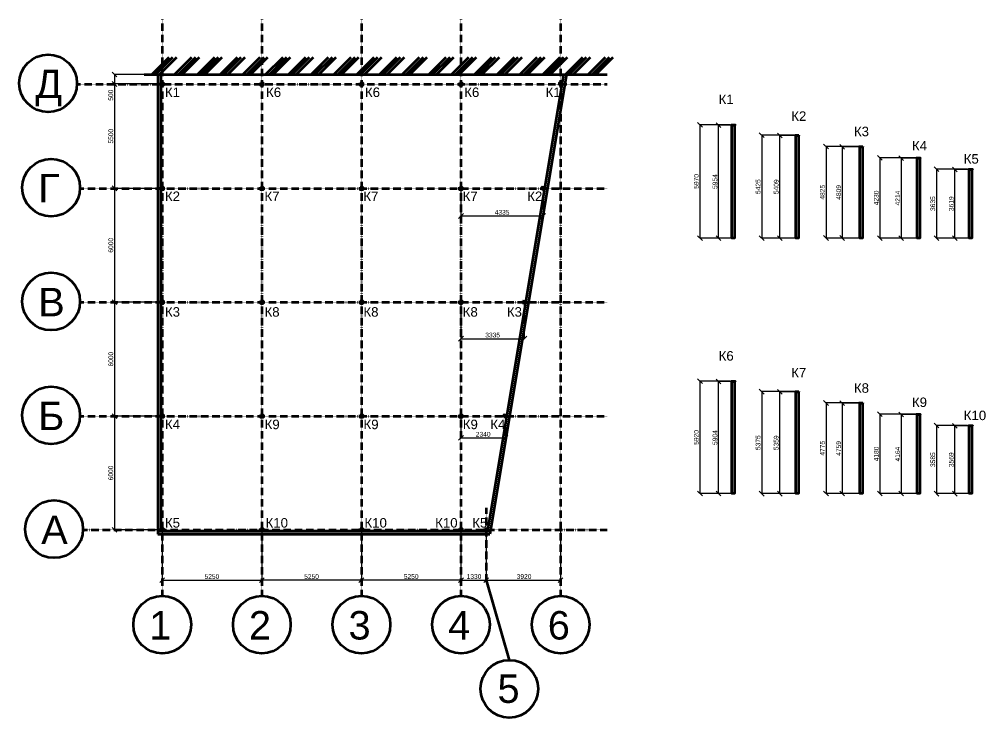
# Model space of a CAD drawing. Header units: millimetres. Extents: x -208979 to 31, y -109229 to 48340.
# Drawn here: x -208979 to -158053, y -109229 to -72425 of the extents above; entities that cross this region are included whole.
import ezdxf

# ---------------------------------------------------------------- set-up
doc = ezdxf.new("R2010")
doc.units = ezdxf.units.MM
doc.linetypes.add('ACAD_ISO10W100', pattern=[18, 12, -3, 0, -3])
doc.styles.get("Standard").update_dxf_attribs({"font": 'arial.ttf'})
doc.dimstyles.new('ISO-25', dxfattribs={"dimtxt": 2.5, "dimasz": 2.5, "dimexe": 1.25, "dimexo": 0.625, "dimtad": 1, "dimtxsty": 'Standard', "dimcen": 2.5, "dimadec": 0, "dimazin": 0, "dimtfac": 1, "dimtmove": 0, "dimatfit": 3, "dimfxl": 1, "dimarcsym": 0})

# ---------------------------------------------------------------- blocks, each defined once
blk = doc.blocks.new('_Oblique')
at = {"color": 0, "linetype": 'ByBlock', "lineweight": -2}
blk.add_line((-0.5, -0.5), (0.5, 0.5), dxfattribs=at)
blk = doc.blocks.new('*D89')
at = {"color": 0, "lineweight": -2, "transparency": 16777216}
for p, q in [((-171485, -77998), (-172132, -77998)), ((-172131, -83952), (-172131, -77998)), ((-171485, -83952), (-172132, -83952))]:
    blk.add_line(p, q, dxfattribs=at)
at = {"layer": 'Defpoints', "color": 0, "lineweight": 100, "transparency": 16777216}
for p in [(-172131, -77998), (-171423, -77998), (-171423, -83952)]:
    blk.add_point(p, dxfattribs=at)
at = {"color": 0, "lineweight": -2, "transparency": 16777216, "xscale": 250, "yscale": 250, "zscale": 250}
for p, rotation in [((-172131, -77998), 90), ((-172131, -83952), 270)]:
    blk.add_blockref('_Oblique', p, dxfattribs=dict(at, rotation=rotation))
at = {"color": 0, "lineweight": 100, "transparency": 16777216, "insert": (-172320, -80975), "char_height": 250, "attachment_point": 5, "rotation": 90}
blk.add_mtext('5954', dxfattribs=at)
blk = doc.blocks.new('*D91')
at = {"color": 0, "lineweight": -2, "transparency": 16777216}
for p, q in [((-171515, -77982), (-173110, -77982)), ((-173109, -77982), (-173109, -83952)), ((-171485, -83952), (-173110, -83952))]:
    blk.add_line(p, q, dxfattribs=at)
at = {"layer": 'Defpoints', "color": 0, "lineweight": 100, "transparency": 16777216}
for p in [(-171453, -77982), (-173109, -83952), (-171423, -83952)]:
    blk.add_point(p, dxfattribs=at)
at = {"color": 0, "lineweight": -2, "transparency": 16777216, "xscale": 250, "yscale": 250, "zscale": 250}
for p, rotation in [((-173109, -77982), 90), ((-173109, -83952), 270)]:
    blk.add_blockref('_Oblique', p, dxfattribs=dict(at, rotation=rotation))
at = {"color": 0, "lineweight": 100, "transparency": 16777216, "insert": (-173298, -80967), "char_height": 250, "attachment_point": 5, "rotation": 90}
blk.add_mtext('5970', dxfattribs=at)
blk = doc.blocks.new('*D92')
at = {"color": 0, "lineweight": -2, "transparency": 16777216}
for p, q in [((-168124, -78544), (-168903, -78544)), ((-168902, -83953), (-168902, -78544)), ((-168124, -83953), (-168903, -83953))]:
    blk.add_line(p, q, dxfattribs=at)
at = {"layer": 'Defpoints', "color": 0, "lineweight": 100, "transparency": 16777216}
for p in [(-168902, -78544), (-168062, -78544), (-168062, -83953)]:
    blk.add_point(p, dxfattribs=at)
at = {"color": 0, "lineweight": -2, "transparency": 16777216, "xscale": 250, "yscale": 250, "zscale": 250}
for p, rotation in [((-168902, -78544), 90), ((-168902, -83953), 270)]:
    blk.add_blockref('_Oblique', p, dxfattribs=dict(at, rotation=rotation))
at = {"color": 0, "lineweight": 100, "transparency": 16777216, "insert": (-169091, -81249), "char_height": 250, "attachment_point": 5, "rotation": 90}
blk.add_mtext('5409', dxfattribs=at)
blk = doc.blocks.new('*D93')
at = {"color": 0, "lineweight": -2, "transparency": 16777216}
for p, q in [((-168154, -78528), (-169858, -78528)), ((-169857, -78528), (-169857, -83953)), ((-168124, -83953), (-169858, -83953))]:
    blk.add_line(p, q, dxfattribs=at)
at = {"layer": 'Defpoints', "color": 0, "lineweight": 100, "transparency": 16777216}
for p in [(-168092, -78528), (-169857, -83953), (-168062, -83953)]:
    blk.add_point(p, dxfattribs=at)
at = {"color": 0, "lineweight": -2, "transparency": 16777216, "xscale": 250, "yscale": 250, "zscale": 250}
for p, rotation in [((-169857, -78528), 90), ((-169857, -83953), 270)]:
    blk.add_blockref('_Oblique', p, dxfattribs=dict(at, rotation=rotation))
at = {"color": 0, "lineweight": 100, "transparency": 16777216, "insert": (-170046, -81241), "char_height": 250, "attachment_point": 5, "rotation": 90}
blk.add_mtext('5425', dxfattribs=at)
blk = doc.blocks.new('*D94')
at = {"color": 0, "lineweight": -2, "transparency": 16777216}
for p, q in [((-164751, -79141), (-165614, -79141)), ((-165613, -79141), (-165613, -83950)), ((-164751, -83950), (-165614, -83950))]:
    blk.add_line(p, q, dxfattribs=at)
at = {"layer": 'Defpoints', "color": 0, "lineweight": 100, "transparency": 16777216}
for p in [(-164689, -79141), (-165613, -83950), (-164689, -83950)]:
    blk.add_point(p, dxfattribs=at)
at = {"color": 0, "lineweight": -2, "transparency": 16777216, "xscale": 250, "yscale": 250, "zscale": 250}
for p, rotation in [((-165613, -79141), 90), ((-165613, -83950), 270)]:
    blk.add_blockref('_Oblique', p, dxfattribs=dict(at, rotation=rotation))
at = {"color": 0, "lineweight": 100, "transparency": 16777216, "insert": (-165802, -81546), "char_height": 250, "attachment_point": 5, "rotation": 90}
blk.add_mtext('4809', dxfattribs=at)
blk = doc.blocks.new('*D95')
at = {"color": 0, "lineweight": -2, "transparency": 16777216}
for p, q in [((-164781, -79125), (-166469, -79125)), ((-166467, -79125), (-166467, -83950)), ((-164751, -83950), (-166469, -83950))]:
    blk.add_line(p, q, dxfattribs=at)
at = {"layer": 'Defpoints', "color": 0, "lineweight": 100, "transparency": 16777216}
for p in [(-164719, -79125), (-166467, -83950), (-164689, -83950)]:
    blk.add_point(p, dxfattribs=at)
at = {"color": 0, "lineweight": -2, "transparency": 16777216, "xscale": 250, "yscale": 250, "zscale": 250}
for p, rotation in [((-166467, -79125), 90), ((-166467, -83950), 270)]:
    blk.add_blockref('_Oblique', p, dxfattribs=dict(at, rotation=rotation))
at = {"color": 0, "lineweight": 100, "transparency": 16777216, "insert": (-166657, -81538), "char_height": 250, "attachment_point": 5, "rotation": 90}
blk.add_mtext('4825', dxfattribs=at)
blk = doc.blocks.new('*D96')
at = {"color": 0, "lineweight": -2, "transparency": 16777216}
for p, q in [((-161729, -79738), (-162503, -79738)), ((-162501, -79738), (-162501, -83952)), ((-161729, -83952), (-162503, -83952))]:
    blk.add_line(p, q, dxfattribs=at)
at = {"layer": 'Defpoints', "color": 0, "lineweight": 100, "transparency": 16777216}
for p in [(-161667, -79738), (-162501, -83952), (-161667, -83952)]:
    blk.add_point(p, dxfattribs=at)
at = {"color": 0, "lineweight": -2, "transparency": 16777216, "xscale": 250, "yscale": 250, "zscale": 250}
for p, rotation in [((-162501, -79738), 90), ((-162501, -83952), 270)]:
    blk.add_blockref('_Oblique', p, dxfattribs=dict(at, rotation=rotation))
at = {"color": 0, "lineweight": 100, "transparency": 16777216, "insert": (-162689, -81845), "char_height": 250, "attachment_point": 5, "rotation": 90}
blk.add_mtext('4214', dxfattribs=at)
blk = doc.blocks.new('*D97')
at = {"color": 0, "lineweight": -2, "transparency": 16777216}
for p, q in [((-161759, -79722), (-163626, -79722)), ((-163625, -79722), (-163625, -83952)), ((-161729, -83952), (-163626, -83952))]:
    blk.add_line(p, q, dxfattribs=at)
at = {"layer": 'Defpoints', "color": 0, "lineweight": 100, "transparency": 16777216}
for p in [(-161697, -79722), (-163625, -83952), (-161667, -83952)]:
    blk.add_point(p, dxfattribs=at)
at = {"color": 0, "lineweight": -2, "transparency": 16777216, "xscale": 250, "yscale": 250, "zscale": 250}
for p, rotation in [((-163625, -79722), 90), ((-163625, -83952), 270)]:
    blk.add_blockref('_Oblique', p, dxfattribs=dict(at, rotation=rotation))
at = {"color": 0, "lineweight": 100, "transparency": 16777216, "insert": (-163815, -81837), "char_height": 250, "attachment_point": 5, "rotation": 90}
blk.add_mtext('4230', dxfattribs=at)
blk = doc.blocks.new('*D98')
at = {"color": 0, "lineweight": -2, "transparency": 16777216}
for p, q in [((-158979, -80334), (-159674, -80334)), ((-159672, -83953), (-159672, -80334)), ((-158979, -83953), (-159674, -83953))]:
    blk.add_line(p, q, dxfattribs=at)
at = {"layer": 'Defpoints', "color": 0, "lineweight": 100, "transparency": 16777216}
for p in [(-159672, -80334), (-158917, -80334), (-158917, -83953)]:
    blk.add_point(p, dxfattribs=at)
at = {"color": 0, "lineweight": -2, "transparency": 16777216, "xscale": 250, "yscale": 250, "zscale": 250}
for p, rotation in [((-159672, -80334), 90), ((-159672, -83953), 270)]:
    blk.add_blockref('_Oblique', p, dxfattribs=dict(at, rotation=rotation))
at = {"color": 0, "lineweight": 100, "transparency": 16777216, "insert": (-159862, -82144), "char_height": 250, "attachment_point": 5, "rotation": 90}
blk.add_mtext('3619', dxfattribs=at)
blk = doc.blocks.new('*D99')
at = {"color": 0, "lineweight": -2, "transparency": 16777216}
for p, q in [((-159009, -80318), (-160652, -80318)), ((-160650, -80318), (-160650, -83953)), ((-158979, -83953), (-160652, -83953))]:
    blk.add_line(p, q, dxfattribs=at)
at = {"layer": 'Defpoints', "color": 0, "lineweight": 100, "transparency": 16777216}
for p in [(-158947, -80318), (-160650, -83953), (-158917, -83953)]:
    blk.add_point(p, dxfattribs=at)
at = {"color": 0, "lineweight": -2, "transparency": 16777216, "xscale": 250, "yscale": 250, "zscale": 250}
for p, rotation in [((-160650, -80318), 90), ((-160650, -83953), 270)]:
    blk.add_blockref('_Oblique', p, dxfattribs=dict(at, rotation=rotation))
at = {"color": 0, "lineweight": 100, "transparency": 16777216, "insert": (-160840, -82136), "char_height": 250, "attachment_point": 5, "rotation": 90}
blk.add_mtext('3635', dxfattribs=at)
blk = doc.blocks.new('*D100')
at = {"color": 0, "lineweight": -2, "transparency": 16777216}
for p, q in [((-185704, -99395), (-185704, -101983)), ((-184374, -99395), (-184374, -101983)), ((-185704, -101982), (-184374, -101982))]:
    blk.add_line(p, q, dxfattribs=at)
at = {"layer": 'Defpoints', "color": 0, "lineweight": 100, "transparency": 16777216}
for p in [(-185704, -99333), (-184374, -99333), (-184374, -101982)]:
    blk.add_point(p, dxfattribs=at)
at = {"color": 0, "lineweight": -2, "transparency": 16777216, "xscale": 250, "yscale": 250, "zscale": 250, "rotation": 180}
blk.add_blockref('_Oblique', (-185704, -101982), dxfattribs=at)
at = {"color": 0, "lineweight": -2, "transparency": 16777216, "xscale": 250, "yscale": 250, "zscale": 250}
blk.add_blockref('_Oblique', (-184374, -101982), dxfattribs=at)
at = {"color": 0, "lineweight": 100, "transparency": 16777216, "insert": (-185018, -101792), "char_height": 250, "attachment_point": 5}
blk.add_mtext('1330', dxfattribs=at)
blk = doc.blocks.new('*D101')
at = {"color": 0, "lineweight": -2, "transparency": 16777216}
for p, q in [((-184374, -99395), (-184374, -101983)), ((-180454, -99395), (-180454, -101983)), ((-184374, -101982), (-180454, -101982))]:
    blk.add_line(p, q, dxfattribs=at)
at = {"layer": 'Defpoints', "color": 0, "lineweight": 100, "transparency": 16777216}
for p in [(-184374, -99333), (-180454, -99333), (-180454, -101982)]:
    blk.add_point(p, dxfattribs=at)
at = {"color": 0, "lineweight": -2, "transparency": 16777216, "xscale": 250, "yscale": 250, "zscale": 250, "rotation": 180}
blk.add_blockref('_Oblique', (-184374, -101982), dxfattribs=at)
at = {"color": 0, "lineweight": -2, "transparency": 16777216, "xscale": 250, "yscale": 250, "zscale": 250}
blk.add_blockref('_Oblique', (-180454, -101982), dxfattribs=at)
at = {"color": 0, "lineweight": 100, "transparency": 16777216, "insert": (-182379, -101792), "char_height": 250, "attachment_point": 5}
blk.add_mtext('3920', dxfattribs=at)
blk = doc.blocks.new('*D102')
at = {"color": 0, "lineweight": -2, "transparency": 16777216}
for p, q in [((-185704, -93395), (-185704, -94485)), ((-183365, -93395), (-183365, -94485)), ((-185704, -94484), (-183365, -94484))]:
    blk.add_line(p, q, dxfattribs=at)
at = {"layer": 'Defpoints', "color": 0, "lineweight": 100, "transparency": 16777216}
for p in [(-185704, -93333), (-183365, -93333), (-183365, -94484)]:
    blk.add_point(p, dxfattribs=at)
at = {"color": 0, "lineweight": -2, "transparency": 16777216, "xscale": 250, "yscale": 250, "zscale": 250, "rotation": 180}
blk.add_blockref('_Oblique', (-185704, -94484), dxfattribs=at)
at = {"color": 0, "lineweight": -2, "transparency": 16777216, "xscale": 250, "yscale": 250, "zscale": 250}
blk.add_blockref('_Oblique', (-183365, -94484), dxfattribs=at)
at = {"color": 0, "lineweight": 100, "transparency": 16777216, "insert": (-184535, -94294), "char_height": 250, "attachment_point": 5}
blk.add_mtext('2340', dxfattribs=at)
blk = doc.blocks.new('*D103')
at = {"color": 0, "lineweight": -2, "transparency": 16777216}
for p, q in [((-185704, -87395), (-185704, -89256)), ((-182367, -87395), (-182367, -89256)), ((-185704, -89255), (-182367, -89255))]:
    blk.add_line(p, q, dxfattribs=at)
at = {"layer": 'Defpoints', "color": 0, "lineweight": 100, "transparency": 16777216}
for p in [(-185704, -87333), (-182367, -87333), (-182367, -89255)]:
    blk.add_point(p, dxfattribs=at)
at = {"color": 0, "lineweight": -2, "transparency": 16777216, "xscale": 250, "yscale": 250, "zscale": 250, "rotation": 180}
blk.add_blockref('_Oblique', (-185704, -89255), dxfattribs=at)
at = {"color": 0, "lineweight": -2, "transparency": 16777216, "xscale": 250, "yscale": 250, "zscale": 250}
blk.add_blockref('_Oblique', (-182367, -89255), dxfattribs=at)
at = {"color": 0, "lineweight": 100, "transparency": 16777216, "insert": (-184035, -89065), "char_height": 250, "attachment_point": 5}
blk.add_mtext('3335', dxfattribs=at)
blk = doc.blocks.new('*D104')
at = {"color": 0, "lineweight": -2, "transparency": 16777216}
for p, q in [((-185704, -81395), (-185704, -82789)), ((-181369, -81395), (-181369, -82789)), ((-185704, -82788), (-181369, -82788))]:
    blk.add_line(p, q, dxfattribs=at)
at = {"layer": 'Defpoints', "color": 0, "lineweight": 100, "transparency": 16777216}
for p in [(-185704, -81333), (-181369, -81333), (-181369, -82788)]:
    blk.add_point(p, dxfattribs=at)
at = {"color": 0, "lineweight": -2, "transparency": 16777216, "xscale": 250, "yscale": 250, "zscale": 250, "rotation": 180}
blk.add_blockref('_Oblique', (-185704, -82788), dxfattribs=at)
at = {"color": 0, "lineweight": -2, "transparency": 16777216, "xscale": 250, "yscale": 250, "zscale": 250}
blk.add_blockref('_Oblique', (-181369, -82788), dxfattribs=at)
at = {"color": 0, "lineweight": 100, "transparency": 16777216, "insert": (-183536, -82598), "char_height": 250, "attachment_point": 5}
blk.add_mtext('4335', dxfattribs=at)
blk = doc.blocks.new('*D109')
at = {"color": 0, "lineweight": -2, "transparency": 16777216}
for p, q in [((-190954, -99395), (-190954, -101983)), ((-185704, -99395), (-185704, -101983)), ((-185704, -101982), (-190954, -101982))]:
    blk.add_line(p, q, dxfattribs=at)
at = {"layer": 'Defpoints', "color": 0, "lineweight": 100, "transparency": 16777216}
for p in [(-190954, -99333), (-185704, -99333), (-190954, -101982)]:
    blk.add_point(p, dxfattribs=at)
at = {"color": 0, "lineweight": -2, "transparency": 16777216, "xscale": 250, "yscale": 250, "zscale": 250, "rotation": 180}
blk.add_blockref('_Oblique', (-190954, -101982), dxfattribs=at)
at = {"color": 0, "lineweight": -2, "transparency": 16777216, "xscale": 250, "yscale": 250, "zscale": 250}
blk.add_blockref('_Oblique', (-185704, -101982), dxfattribs=at)
at = {"color": 0, "lineweight": 100, "transparency": 16777216, "insert": (-188329, -101792), "char_height": 250, "attachment_point": 5}
blk.add_mtext('5250', dxfattribs=at)
blk = doc.blocks.new('*D110')
at = {"color": 0, "lineweight": -2, "transparency": 16777216}
for p, q in [((-196204, -99395), (-196204, -101984)), ((-190954, -99395), (-190954, -101984)), ((-190954, -101983), (-196204, -101983))]:
    blk.add_line(p, q, dxfattribs=at)
at = {"layer": 'Defpoints', "color": 0, "lineweight": 100, "transparency": 16777216}
for p in [(-196204, -99333), (-190954, -99333), (-196204, -101983)]:
    blk.add_point(p, dxfattribs=at)
at = {"color": 0, "lineweight": -2, "transparency": 16777216, "xscale": 250, "yscale": 250, "zscale": 250, "rotation": 180}
blk.add_blockref('_Oblique', (-196204, -101983), dxfattribs=at)
at = {"color": 0, "lineweight": -2, "transparency": 16777216, "xscale": 250, "yscale": 250, "zscale": 250}
blk.add_blockref('_Oblique', (-190954, -101983), dxfattribs=at)
at = {"color": 0, "lineweight": 100, "transparency": 16777216, "insert": (-193579, -101793), "char_height": 250, "attachment_point": 5}
blk.add_mtext('5250', dxfattribs=at)
blk = doc.blocks.new('*D111')
at = {"color": 0, "lineweight": -2, "transparency": 16777216}
for p, q in [((-201454, -99395), (-201454, -101984)), ((-196204, -99395), (-196204, -101984)), ((-201454, -101983), (-196204, -101983))]:
    blk.add_line(p, q, dxfattribs=at)
at = {"layer": 'Defpoints', "color": 0, "lineweight": 100, "transparency": 16777216}
for p in [(-201454, -99333), (-196204, -99333), (-196204, -101983)]:
    blk.add_point(p, dxfattribs=at)
at = {"color": 0, "lineweight": -2, "transparency": 16777216, "xscale": 250, "yscale": 250, "zscale": 250, "rotation": 180}
blk.add_blockref('_Oblique', (-201454, -101983), dxfattribs=at)
at = {"color": 0, "lineweight": -2, "transparency": 16777216, "xscale": 250, "yscale": 250, "zscale": 250}
blk.add_blockref('_Oblique', (-196204, -101983), dxfattribs=at)
at = {"color": 0, "lineweight": 100, "transparency": 16777216, "insert": (-198829, -101793), "char_height": 250, "attachment_point": 5}
blk.add_mtext('5250', dxfattribs=at)
blk = doc.blocks.new('*D105')
at = {"color": 0, "lineweight": -2, "transparency": 16777216}
for p, q in [((-201516, -93333), (-203968, -93333)), ((-203967, -93333), (-203967, -99333)), ((-201516, -99333), (-203968, -99333))]:
    blk.add_line(p, q, dxfattribs=at)
at = {"layer": 'Defpoints', "color": 0, "lineweight": 100, "transparency": 16777216}
for p in [(-201454, -93333), (-203967, -99333), (-201454, -99333)]:
    blk.add_point(p, dxfattribs=at)
at = {"color": 0, "lineweight": -2, "transparency": 16777216, "xscale": 250, "yscale": 250, "zscale": 250}
for p, rotation in [((-203967, -93333), 90), ((-203967, -99333), 270)]:
    blk.add_blockref('_Oblique', p, dxfattribs=dict(at, rotation=rotation))
at = {"color": 0, "lineweight": 100, "transparency": 16777216, "insert": (-204157, -96333), "char_height": 250, "attachment_point": 5, "rotation": 90}
blk.add_mtext('6000', dxfattribs=at)
blk = doc.blocks.new('*D106')
at = {"color": 0, "lineweight": -2, "transparency": 16777216}
for p, q in [((-201516, -87333), (-203968, -87333)), ((-203967, -87333), (-203967, -93333)), ((-201516, -93333), (-203968, -93333))]:
    blk.add_line(p, q, dxfattribs=at)
at = {"layer": 'Defpoints', "color": 0, "lineweight": 100, "transparency": 16777216}
for p in [(-201454, -87333), (-203967, -93333), (-201454, -93333)]:
    blk.add_point(p, dxfattribs=at)
at = {"color": 0, "lineweight": -2, "transparency": 16777216, "xscale": 250, "yscale": 250, "zscale": 250}
for p, rotation in [((-203967, -87333), 90), ((-203967, -93333), 270)]:
    blk.add_blockref('_Oblique', p, dxfattribs=dict(at, rotation=rotation))
at = {"color": 0, "lineweight": 100, "transparency": 16777216, "insert": (-204157, -90333), "char_height": 250, "attachment_point": 5, "rotation": 90}
blk.add_mtext('6000', dxfattribs=at)
blk = doc.blocks.new('*D107')
at = {"color": 0, "lineweight": -2, "transparency": 16777216}
for p, q in [((-201516, -81333), (-203968, -81333)), ((-203967, -81333), (-203967, -87333)), ((-201516, -87333), (-203968, -87333))]:
    blk.add_line(p, q, dxfattribs=at)
at = {"layer": 'Defpoints', "color": 0, "lineweight": 100, "transparency": 16777216}
for p in [(-201454, -81333), (-203967, -87333), (-201454, -87333)]:
    blk.add_point(p, dxfattribs=at)
at = {"color": 0, "lineweight": -2, "transparency": 16777216, "xscale": 250, "yscale": 250, "zscale": 250}
for p, rotation in [((-203967, -81333), 90), ((-203967, -87333), 270)]:
    blk.add_blockref('_Oblique', p, dxfattribs=dict(at, rotation=rotation))
at = {"color": 0, "lineweight": 100, "transparency": 16777216, "insert": (-204156, -84333), "char_height": 250, "attachment_point": 5, "rotation": 90}
blk.add_mtext('6000', dxfattribs=at)
blk = doc.blocks.new('*D108')
at = {"color": 0, "lineweight": -2, "transparency": 16777216}
for p, q in [((-201516, -75833), (-203968, -75833)), ((-203967, -75833), (-203967, -81333)), ((-201516, -81333), (-203968, -81333))]:
    blk.add_line(p, q, dxfattribs=at)
at = {"layer": 'Defpoints', "color": 0, "lineweight": 100, "transparency": 16777216}
for p in [(-201454, -75833), (-203967, -81333), (-201454, -81333)]:
    blk.add_point(p, dxfattribs=at)
at = {"color": 0, "lineweight": -2, "transparency": 16777216, "xscale": 250, "yscale": 250, "zscale": 250}
for p, rotation in [((-203967, -75833), 90), ((-203967, -81333), 270)]:
    blk.add_blockref('_Oblique', p, dxfattribs=dict(at, rotation=rotation))
at = {"color": 0, "lineweight": 100, "transparency": 16777216, "insert": (-204156, -78583), "char_height": 250, "attachment_point": 5, "rotation": 90}
blk.add_mtext('5500', dxfattribs=at)
blk = doc.blocks.new('*D112')
at = {"color": 0, "lineweight": -2, "transparency": 16777216}
for p, q in [((-201516, -75333), (-203969, -75333)), ((-203968, -75333), (-203968, -75833)), ((-201516, -75833), (-203969, -75833)), ((-203968, -75833), (-203968, -76759))]:
    blk.add_line(p, q, dxfattribs=at)
at = {"layer": 'Defpoints', "color": 0, "lineweight": 100, "transparency": 16777216}
for p in [(-201454, -75333), (-203968, -75833), (-201454, -75833)]:
    blk.add_point(p, dxfattribs=at)
at = {"color": 0, "lineweight": -2, "transparency": 16777216, "xscale": 250, "yscale": 250, "zscale": 250}
for p, rotation in [((-203968, -75333), 90), ((-203968, -75833), 270)]:
    blk.add_blockref('_Oblique', p, dxfattribs=dict(at, rotation=rotation))
at = {"color": 0, "lineweight": 100, "transparency": 16777216, "insert": (-204158, -76421), "char_height": 250, "attachment_point": 5, "rotation": 90}
blk.add_mtext('500', dxfattribs=at)
blk = doc.blocks.new('*D114')
at = {"color": 0, "lineweight": -2, "transparency": 16777216}
for p, q in [((-171485, -91516), (-172132, -91516)), ((-172131, -97420), (-172131, -91516)), ((-171485, -97420), (-172132, -97420))]:
    blk.add_line(p, q, dxfattribs=at)
at = {"layer": 'Defpoints', "color": 0, "lineweight": 100, "transparency": 16777216}
for p in [(-172131, -91516), (-171423, -91516), (-171423, -97420)]:
    blk.add_point(p, dxfattribs=at)
at = {"color": 0, "lineweight": -2, "transparency": 16777216, "xscale": 250, "yscale": 250, "zscale": 250}
for p, rotation in [((-172131, -91516), 90), ((-172131, -97420), 270)]:
    blk.add_blockref('_Oblique', p, dxfattribs=dict(at, rotation=rotation))
at = {"color": 0, "lineweight": 100, "transparency": 16777216, "insert": (-172320, -94468), "char_height": 250, "attachment_point": 5, "rotation": 90}
blk.add_mtext('5904', dxfattribs=at)
blk = doc.blocks.new('*D115')
at = {"color": 0, "lineweight": -2, "transparency": 16777216}
for p, q in [((-171515, -91500), (-173110, -91500)), ((-173109, -91500), (-173109, -97420)), ((-171485, -97420), (-173110, -97420))]:
    blk.add_line(p, q, dxfattribs=at)
at = {"layer": 'Defpoints', "color": 0, "lineweight": 100, "transparency": 16777216}
for p in [(-171453, -91500), (-173109, -97420), (-171423, -97420)]:
    blk.add_point(p, dxfattribs=at)
at = {"color": 0, "lineweight": -2, "transparency": 16777216, "xscale": 250, "yscale": 250, "zscale": 250}
for p, rotation in [((-173109, -91500), 90), ((-173109, -97420), 270)]:
    blk.add_blockref('_Oblique', p, dxfattribs=dict(at, rotation=rotation))
at = {"color": 0, "lineweight": 100, "transparency": 16777216, "insert": (-173298, -94460), "char_height": 250, "attachment_point": 5, "rotation": 90}
blk.add_mtext('5920', dxfattribs=at)
blk = doc.blocks.new('*D116')
at = {"color": 0, "lineweight": -2, "transparency": 16777216}
for p, q in [((-168124, -92063), (-168903, -92063)), ((-168902, -97422), (-168902, -92063)), ((-168124, -97422), (-168903, -97422))]:
    blk.add_line(p, q, dxfattribs=at)
at = {"layer": 'Defpoints', "color": 0, "lineweight": 100, "transparency": 16777216}
for p in [(-168902, -92063), (-168062, -92063), (-168062, -97422)]:
    blk.add_point(p, dxfattribs=at)
at = {"color": 0, "lineweight": -2, "transparency": 16777216, "xscale": 250, "yscale": 250, "zscale": 250}
for p, rotation in [((-168902, -92063), 90), ((-168902, -97422), 270)]:
    blk.add_blockref('_Oblique', p, dxfattribs=dict(at, rotation=rotation))
at = {"color": 0, "lineweight": 100, "transparency": 16777216, "insert": (-169091, -94743), "char_height": 250, "attachment_point": 5, "rotation": 90}
blk.add_mtext('5359', dxfattribs=at)
blk = doc.blocks.new('*D117')
at = {"color": 0, "lineweight": -2, "transparency": 16777216}
for p, q in [((-168154, -92047), (-169858, -92047)), ((-169857, -92047), (-169857, -97422)), ((-168124, -97422), (-169858, -97422))]:
    blk.add_line(p, q, dxfattribs=at)
at = {"layer": 'Defpoints', "color": 0, "lineweight": 100, "transparency": 16777216}
for p in [(-168092, -92047), (-169857, -97422), (-168062, -97422)]:
    blk.add_point(p, dxfattribs=at)
at = {"color": 0, "lineweight": -2, "transparency": 16777216, "xscale": 250, "yscale": 250, "zscale": 250}
for p, rotation in [((-169857, -92047), 90), ((-169857, -97422), 270)]:
    blk.add_blockref('_Oblique', p, dxfattribs=dict(at, rotation=rotation))
at = {"color": 0, "lineweight": 100, "transparency": 16777216, "insert": (-170046, -94735), "char_height": 250, "attachment_point": 5, "rotation": 90}
blk.add_mtext('5375', dxfattribs=at)
blk = doc.blocks.new('*D118')
at = {"color": 0, "lineweight": -2, "transparency": 16777216}
for p, q in [((-164751, -92660), (-165614, -92660)), ((-165613, -92660), (-165613, -97419)), ((-164751, -97419), (-165614, -97419))]:
    blk.add_line(p, q, dxfattribs=at)
at = {"layer": 'Defpoints', "color": 0, "lineweight": 100, "transparency": 16777216}
for p in [(-164689, -92660), (-165613, -97419), (-164689, -97419)]:
    blk.add_point(p, dxfattribs=at)
at = {"color": 0, "lineweight": -2, "transparency": 16777216, "xscale": 250, "yscale": 250, "zscale": 250}
for p, rotation in [((-165613, -92660), 90), ((-165613, -97419), 270)]:
    blk.add_blockref('_Oblique', p, dxfattribs=dict(at, rotation=rotation))
at = {"color": 0, "lineweight": 100, "transparency": 16777216, "insert": (-165802, -95039), "char_height": 250, "attachment_point": 5, "rotation": 90}
blk.add_mtext('4759', dxfattribs=at)
blk = doc.blocks.new('*D119')
at = {"color": 0, "lineweight": -2, "transparency": 16777216}
for p, q in [((-164781, -92644), (-166469, -92644)), ((-166467, -92644), (-166467, -97419)), ((-164751, -97419), (-166469, -97419))]:
    blk.add_line(p, q, dxfattribs=at)
at = {"layer": 'Defpoints', "color": 0, "lineweight": 100, "transparency": 16777216}
for p in [(-164719, -92644), (-166467, -97419), (-164689, -97419)]:
    blk.add_point(p, dxfattribs=at)
at = {"color": 0, "lineweight": -2, "transparency": 16777216, "xscale": 250, "yscale": 250, "zscale": 250}
for p, rotation in [((-166467, -92644), 90), ((-166467, -97419), 270)]:
    blk.add_blockref('_Oblique', p, dxfattribs=dict(at, rotation=rotation))
at = {"color": 0, "lineweight": 100, "transparency": 16777216, "insert": (-166657, -95031), "char_height": 250, "attachment_point": 5, "rotation": 90}
blk.add_mtext('4775', dxfattribs=at)
blk = doc.blocks.new('*D120')
at = {"color": 0, "lineweight": -2, "transparency": 16777216}
for p, q in [((-161729, -93256), (-162503, -93256)), ((-162501, -93256), (-162501, -97420)), ((-161729, -97420), (-162503, -97420))]:
    blk.add_line(p, q, dxfattribs=at)
at = {"layer": 'Defpoints', "color": 0, "lineweight": 100, "transparency": 16777216}
for p in [(-161667, -93256), (-162501, -97420), (-161667, -97420)]:
    blk.add_point(p, dxfattribs=at)
at = {"color": 0, "lineweight": -2, "transparency": 16777216, "xscale": 250, "yscale": 250, "zscale": 250}
for p, rotation in [((-162501, -93256), 90), ((-162501, -97420), 270)]:
    blk.add_blockref('_Oblique', p, dxfattribs=dict(at, rotation=rotation))
at = {"color": 0, "lineweight": 100, "transparency": 16777216, "insert": (-162691, -95338), "char_height": 250, "attachment_point": 5, "rotation": 90}
blk.add_mtext('4164', dxfattribs=at)
blk = doc.blocks.new('*D121')
at = {"color": 0, "lineweight": -2, "transparency": 16777216}
for p, q in [((-161759, -93240), (-163626, -93240)), ((-163625, -93240), (-163625, -97420)), ((-161729, -97420), (-163626, -97420))]:
    blk.add_line(p, q, dxfattribs=at)
at = {"layer": 'Defpoints', "color": 0, "lineweight": 100, "transparency": 16777216}
for p in [(-161697, -93240), (-163625, -97420), (-161667, -97420)]:
    blk.add_point(p, dxfattribs=at)
at = {"color": 0, "lineweight": -2, "transparency": 16777216, "xscale": 250, "yscale": 250, "zscale": 250}
for p, rotation in [((-163625, -93240), 90), ((-163625, -97420), 270)]:
    blk.add_blockref('_Oblique', p, dxfattribs=dict(at, rotation=rotation))
at = {"color": 0, "lineweight": 100, "transparency": 16777216, "insert": (-163815, -95330), "char_height": 250, "attachment_point": 5, "rotation": 90}
blk.add_mtext('4180', dxfattribs=at)
blk = doc.blocks.new('*D122')
at = {"color": 0, "lineweight": -2, "transparency": 16777216}
for p, q in [((-158979, -93853), (-159674, -93853)), ((-159672, -97422), (-159672, -93853)), ((-158979, -97422), (-159674, -97422))]:
    blk.add_line(p, q, dxfattribs=at)
at = {"layer": 'Defpoints', "color": 0, "lineweight": 100, "transparency": 16777216}
for p in [(-159672, -93853), (-158917, -93853), (-158917, -97422)]:
    blk.add_point(p, dxfattribs=at)
at = {"color": 0, "lineweight": -2, "transparency": 16777216, "xscale": 250, "yscale": 250, "zscale": 250}
for p, rotation in [((-159672, -93853), 90), ((-159672, -97422), 270)]:
    blk.add_blockref('_Oblique', p, dxfattribs=dict(at, rotation=rotation))
at = {"color": 0, "lineweight": 100, "transparency": 16777216, "insert": (-159862, -95637), "char_height": 250, "attachment_point": 5, "rotation": 90}
blk.add_mtext('3569', dxfattribs=at)
blk = doc.blocks.new('*D113')
at = {"color": 0, "lineweight": -2, "transparency": 16777216}
for p, q in [((-159009, -93837), (-160652, -93837)), ((-160650, -93837), (-160650, -97422)), ((-158979, -97422), (-160652, -97422))]:
    blk.add_line(p, q, dxfattribs=at)
at = {"layer": 'Defpoints', "color": 0, "lineweight": 100, "transparency": 16777216}
for p in [(-158947, -93837), (-160650, -97422), (-158917, -97422)]:
    blk.add_point(p, dxfattribs=at)
at = {"color": 0, "lineweight": -2, "transparency": 16777216, "xscale": 250, "yscale": 250, "zscale": 250}
for p, rotation in [((-160650, -93837), 90), ((-160650, -97422), 270)]:
    blk.add_blockref('_Oblique', p, dxfattribs=dict(at, rotation=rotation))
at = {"color": 0, "lineweight": 100, "transparency": 16777216, "insert": (-160840, -95629), "char_height": 250, "attachment_point": 5, "rotation": 90}
blk.add_mtext('3585', dxfattribs=at)

msp = doc.modelspace()

# ---------------------------------------------------------------- linework, layer by layer
at = {"linetype": 'ACAD_ISO10W100', "lineweight": 100}
for p, q in [((-201453.96, -72424.575), (-201453.96, -102807.839)), ((-196203.96, -72424.575), (-196203.96, -102807.839)), ((-190953.96, -72424.575), (-190953.96, -102807.839)), ((-185703.96, -72424.575), (-185703.96, -102807.839)), ((-180453.96, -72424.575), (-180453.96, -102807.839)), ((-205890.993, -75833.352), (-177996.078, -75833.352)), ((-205733.584, -81333.352), (-177996.078, -81333.352)), ((-205733.584, -87333.352), (-177996.078, -87333.352)), ((-205733.584, -93333.352), (-177996.078, -93333.352)), ((-184373.963, -98169.565), (-184373.963, -101981.824)), ((-205576.175, -99333.352), (-177996.078, -99333.352))]:
    msp.add_line(p, q, dxfattribs=at)
at = {"lineweight": 100}
for p, q in [((-201997.131, -75333.352), (-201082.49, -74418.711)), ((-201797.131, -75333.352), (-200882.49, -74418.711)), ((-201597.131, -75333.352), (-200682.49, -74418.711)), ((-200797.131, -75333.352), (-199882.49, -74418.711)), ((-200597.131, -75333.352), (-199682.49, -74418.711)), ((-200397.131, -75333.352), (-199482.49, -74418.711)), ((-199597.131, -75333.352), (-198682.49, -74418.711)), ((-199397.131, -75333.352), (-198482.49, -74418.711)), ((-199197.131, -75333.352), (-198282.49, -74418.711)), ((-198397.131, -75333.352), (-197482.49, -74418.711)), ((-198197.131, -75333.352), (-197282.49, -74418.711)), ((-197997.131, -75333.352), (-197082.49, -74418.711)), ((-197197.131, -75333.352), (-196282.49, -74418.711)), ((-196997.131, -75333.352), (-196082.49, -74418.711)), ((-196797.131, -75333.352), (-195882.49, -74418.711)), ((-195997.131, -75333.352), (-195082.49, -74418.711)), ((-195797.131, -75333.352), (-194882.49, -74418.711)), ((-195597.131, -75333.352), (-194682.49, -74418.711)), ((-194797.131, -75333.352), (-193882.49, -74418.711)), ((-194597.131, -75333.352), (-193682.49, -74418.711)), ((-194397.131, -75333.352), (-193482.49, -74418.711)), ((-193597.131, -75333.352), (-192682.49, -74418.711)), ((-193397.131, -75333.352), (-192482.49, -74418.711)), ((-193197.131, -75333.352), (-192282.49, -74418.711)), ((-192397.131, -75333.352), (-191482.49, -74418.711)), ((-192197.131, -75333.352), (-191282.49, -74418.711)), ((-191997.131, -75333.352), (-191082.49, -74418.711)), ((-191197.131, -75333.352), (-190282.49, -74418.711)), ((-190997.131, -75333.352), (-190082.49, -74418.711)), ((-190797.131, -75333.352), (-189882.49, -74418.711)), ((-189997.131, -75333.352), (-189082.49, -74418.711)), ((-189797.131, -75333.352), (-188882.49, -74418.711)), ((-189597.131, -75333.352), (-188682.49, -74418.711)), ((-188797.131, -75333.352), (-187882.49, -74418.711)), ((-188597.131, -75333.352), (-187682.49, -74418.711)), ((-188397.131, -75333.352), (-187482.49, -74418.711)), ((-187397.131, -75333.352), (-186482.49, -74418.711)), ((-187197.131, -75333.352), (-186282.49, -74418.711)), ((-186997.131, -75333.352), (-186082.49, -74418.711)), ((-186197.131, -75333.352), (-185282.49, -74418.711)), ((-185997.131, -75333.352), (-185082.49, -74418.711)), ((-185797.131, -75333.352), (-184882.49, -74418.711)), ((-184997.131, -75333.352), (-184082.49, -74418.711)), ((-184797.131, -75333.352), (-183882.49, -74418.711)), ((-184597.131, -75333.352), (-183682.49, -74418.711)), ((-183797.131, -75333.352), (-182882.49, -74418.711)), ((-183597.131, -75333.352), (-182682.49, -74418.711)), ((-183397.131, -75333.352), (-182482.49, -74418.711)), ((-182597.131, -75333.352), (-181682.49, -74418.711)), ((-182397.131, -75333.352), (-181482.49, -74418.711)), ((-182197.131, -75333.352), (-181282.49, -74418.711)), ((-181397.131, -75333.352), (-180482.49, -74418.711)), ((-181197.131, -75333.352), (-180282.49, -74418.711)), ((-180997.131, -75333.352), (-180082.49, -74418.711)), ((-180197.131, -75333.352), (-179282.49, -74418.711)), ((-179997.131, -75333.352), (-179082.49, -74418.711)), ((-179797.131, -75333.352), (-178882.49, -74418.711)), ((-178997.131, -75333.352), (-178082.49, -74418.711)), ((-178797.131, -75333.352), (-177882.49, -74418.711)), ((-178597.131, -75333.352), (-177682.49, -74418.711)), ((-202404.869, -75333.352), (-177996.078, -75333.352)), ((-184373.963, -101981.824), (-183166.635, -106204.877))]:
    msp.add_line(p, q, dxfattribs=at)
at = {"color": 1, "lineweight": 100}
for p, q in [((-201673.96, -75333.352), (-201673.96, -99553.352)), ((-201523.96, -75333.352), (-201523.96, -99403.352)), ((-180299.589, -75333.352), (-184303.963, -99403.352)), ((-180147.527, -75333.352), (-184176.856, -99553.352)), ((-201673.96, -99403.352), (-184151.902, -99403.352)), ((-201673.96, -99553.352), (-184176.856, -99553.352))]:
    msp.add_line(p, q, dxfattribs=at)
at = {"color": 2, "lineweight": 100}
for points in [[(-201523.96, -75763.352), (-201383.96, -75763.352), (-201383.96, -75903.352), (-201523.96, -75903.352)], [(-196273.96, -75763.352), (-196133.96, -75763.352), (-196133.96, -75903.352), (-196273.96, -75903.352)], [(-191023.96, -75763.352), (-190883.96, -75763.352), (-190883.96, -75903.352), (-191023.96, -75903.352)], [(-185773.96, -75763.352), (-185633.96, -75763.352), (-185633.96, -75903.352), (-185773.96, -75903.352)], [(-180534.467, -75892.088), (-180511.491, -75753.987), (-180373.389, -75776.962), (-180396.365, -75915.064)], [(-171253.085, -77997.588), (-171453.085, -77997.588), (-171453.085, -77981.588), (-171253.085, -77981.588)], [(-171283.085, -77997.588), (-171283.085, -83951.588), (-171423.085, -83951.588), (-171423.085, -77997.588)], [(-167892.083, -78528.445), (-167892.083, -78544.445), (-168092.083, -78544.445), (-168092.083, -78528.445)], [(-167922.083, -78544.445), (-167922.083, -83953.448), (-168062.083, -83953.448), (-168062.083, -78544.445)], [(-164519.409, -79125.017), (-164519.409, -79141.017), (-164719.409, -79141.017), (-164719.409, -79125.017)], [(-164549.409, -79141.017), (-164549.409, -83950.018), (-164689.409, -83950.018), (-164689.409, -79141.017)], [(-161496.571, -79737.588), (-161696.571, -79737.588), (-161696.571, -79721.588), (-161496.571, -79721.588)], [(-161526.571, -79737.588), (-161526.571, -83951.588), (-161666.571, -83951.588), (-161666.571, -79737.588)], [(-158747.254, -80334.159), (-158947.254, -80334.159), (-158947.254, -80318.159), (-158747.254, -80318.159)], [(-158777.254, -80334.159), (-158777.254, -83953.158), (-158917.254, -83953.158), (-158917.254, -80334.159)], [(-201523.96, -81263.352), (-201383.96, -81263.352), (-201383.96, -81403.352), (-201523.96, -81403.352)], [(-196273.96, -81263.352), (-196133.96, -81263.352), (-196133.96, -81403.352), (-196273.96, -81403.352)], [(-191023.96, -81263.352), (-190883.96, -81263.352), (-190883.96, -81403.352), (-191023.96, -81403.352)], [(-185773.96, -81263.352), (-185633.96, -81263.352), (-185633.96, -81403.352), (-185773.96, -81403.352)], [(-181449.272, -81390.915), (-181426.297, -81252.813), (-181288.195, -81275.788), (-181311.17, -81413.89)], [(-201523.96, -87263.352), (-201383.96, -87263.352), (-201383.96, -87403.352), (-201523.96, -87403.352)], [(-196273.96, -87263.352), (-196133.96, -87263.352), (-196133.96, -87403.352), (-196273.96, -87403.352)], [(-191023.96, -87263.352), (-190883.96, -87263.352), (-190883.96, -87403.352), (-191023.96, -87403.352)], [(-185773.96, -87263.352), (-185633.96, -87263.352), (-185633.96, -87403.352), (-185773.96, -87403.352)], [(-182447.574, -87390.775), (-182424.36, -87252.713), (-182286.298, -87275.928), (-182309.512, -87413.99)], [(-171253.085, -91516.209), (-171453.085, -91516.209), (-171453.085, -91500.209), (-171253.085, -91500.209)], [(-171283.085, -91516.209), (-171283.085, -97420.209), (-171423.085, -97420.209), (-171423.085, -91516.209)], [(-167892.083, -92047.066), (-167892.083, -92063.066), (-168092.083, -92063.066), (-168092.083, -92047.066)], [(-167922.083, -92063.066), (-167922.083, -97422.069), (-168062.083, -97422.069), (-168062.083, -92063.066)], [(-164519.409, -92643.638), (-164519.409, -92659.638), (-164719.409, -92659.638), (-164719.409, -92643.638)], [(-164549.409, -92659.638), (-164549.409, -97418.639), (-164689.409, -97418.639), (-164689.409, -92659.638)], [(-201523.96, -93263.352), (-201383.96, -93263.352), (-201383.96, -93403.352), (-201523.96, -93403.352)], [(-196273.96, -93263.352), (-196133.96, -93263.352), (-196133.96, -93403.352), (-196273.96, -93403.352)], [(-191023.96, -93263.352), (-190883.96, -93263.352), (-190883.96, -93403.352), (-191023.96, -93403.352)], [(-185773.96, -93263.352), (-185633.96, -93263.352), (-185633.96, -93403.352), (-185773.96, -93403.352)], [(-183445.636, -93390.915), (-183422.661, -93252.813), (-183284.559, -93275.788), (-183307.534, -93413.89)], [(-161496.571, -93256.209), (-161696.571, -93256.209), (-161696.571, -93240.209), (-161496.571, -93240.209)], [(-161526.571, -93256.209), (-161526.571, -97420.209), (-161666.571, -97420.209), (-161666.571, -93256.209)], [(-158747.254, -93852.781), (-158947.254, -93852.781), (-158947.254, -93836.781), (-158747.254, -93836.781)], [(-158777.254, -93852.781), (-158777.254, -97421.779), (-158917.254, -97421.779), (-158917.254, -93852.781)], [(-201523.96, -99263.352), (-201383.96, -99263.352), (-201383.96, -99403.352), (-201523.96, -99403.352)], [(-196273.96, -99263.352), (-196133.96, -99263.352), (-196133.96, -99403.352), (-196273.96, -99403.352)], [(-191023.96, -99263.352), (-190883.96, -99263.352), (-190883.96, -99403.352), (-191023.96, -99403.352)], [(-185773.96, -99263.352), (-185633.96, -99263.352), (-185633.96, -99403.352), (-185773.96, -99403.352)], [(-184443.963, -99263.352), (-184303.963, -99263.352), (-184303.963, -99403.352), (-184443.963, -99403.352)]]:
    msp.add_lwpolyline(points, close=True, dxfattribs=at)
at = {"lineweight": 100}
for centre in [(-207459.843, -75793.295), (-207302.433, -81293.295), (-207302.433, -87293.295), (-207302.433, -93293.295), (-207145.025, -99293.295), (-201448.722, -104326.956), (-196198.722, -104326.956), (-190948.722, -104326.956), (-185698.722, -104326.956), (-180448.722, -104326.956), (-183159.928, -107709.791)]:
    msp.add_circle(centre, 1519.126, dxfattribs=at)

# ---------------------------------------------------------------- texts
for s, p in [('Д', (-208141.505, -76576.67)), ('Г', (-207984.095, -82076.67)), ('В', (-207984.095, -88076.67)), ('Б', (-207984.095, -94076.67)), ('А', (-207826.687, -100076.67)), ('1', (-202130.384, -105110.331)), ('2', (-196880.384, -105110.331)), ('3', (-191630.384, -105110.331)), ('4', (-186380.384, -105110.331)), ('6', (-181130.384, -105110.331)), ('5', (-183780.67, -108449.691))]:
    msp.add_text(s, height=1500, dxfattribs=at).set_placement(p)
at = {"color": 2, "lineweight": 100, "char_height": 500, "attachment_point": 1}
for s, width, heights, insert in [('К1', 244.18481, [0], (-201305.419, -76019.155)), ('К6', 244.18481, [0], (-195977.614, -76019.155)), ('К6', 244.18481, [0], (-190765.573, -76019.155)), ('К6', 244.18481, [0], (-185534.005, -76019.155)), ('К1', 244.18481, [0], (-181245.959, -76019.155)), ('К1', 244.18481, [0], (-172127.044, -76392.587)), ('К2', 244.18481, [0], (-168299.816, -77274.683)), ('К3', 244.18481, [0], (-164996.365, -78086.522)), ('К4', 244.18481, [0], (-161938.376, -78837.686)), ('К5', 244.18481, [0], (-159209.216, -79529.909)), ('К2', 500, [0], (-201305.419, -81499.95)), ('К7', 500, [0], (-196058.957, -81499.95)), ('К7', 500, [0], (-190846.916, -81499.95)), ('К7', 500, [0], (-185615.348, -81499.95)), ('К2', 500, [0], (-182211.376, -81499.95)), ('К3', 244.18481, [0], (-201305.419, -87594.773)), ('К8', 244.18481, [0], (-196057.282, -87594.773)), ('К8', 244.18481, [0], (-190845.241, -87594.773)), ('К8', 244.18481, [0], (-185613.674, -87594.773)), ('К3', 244.18481, [0], (-183285.054, -87594.773)), ('К6', 500, [502.046], (-172127.044, -89911.208)), ('К7', 244.18481, [0], (-168299.816, -90793.304)), ('К8', 244.18481, [0], (-164996.365, -91605.144)), ('К9', 244.18481, [0], (-161938.376, -92356.307)), ('К10', 244.18481, [0], (-159209.216, -93048.53)), ('К4', 244.18481, [0], (-201305.419, -93522.959)), ('К9', 244.18481, [0], (-196052.97, -93522.959)), ('К9', 244.18481, [0], (-190840.929, -93522.959)), ('К9', 244.18481, [0], (-185609.362, -93522.959)), ('К4', 244.18481, [0], (-184158.65, -93522.959)), ('К5', 244.18481, [0], (-201305.419, -98710.123)), ('К10', 244.18481, [0], (-196004.127, -98710.123)), ('К10', 244.18481, [0], (-190792.086, -98710.123)), ('К10', 244.18481, [0], (-187065.93, -98710.123)), ('К5', 244.18481, [0], (-185109.556, -98710.123))]:
    msp.add_mtext_dynamic_manual_height_columns(s, width=width, gutter_width=500, heights=heights, dxfattribs=dict(at, insert=insert))

# ---------------------------------------------------------------- dimensions: what is measured, and where the dimension line sits
at = {"lineweight": 100}
for base, p1, p2, picture, middle in [((-203967.987, -75833.352), (-201453.96, -75333.352), (-201453.96, -75833.352), '*D112', (-204157.63, -76421.102)), ((-203966.737, -81333.352), (-201453.96, -75833.352), (-201453.96, -81333.352), '*D108', (-204156.38, -78583.352)), ((-173108.695, -83951.588), (-171453.085, -77981.588), (-171423.085, -83951.588), '*D91', (-173298.339, -80966.588)), ((-172130.794, -77997.588), (-171423.085, -83951.588), (-171423.085, -77997.588), '*D89', (-172320.438, -80974.588)), ((-169856.728, -83953.448), (-168092.083, -78528.445), (-168062.083, -83953.448), '*D93', (-170046.371, -81240.947)), ((-168901.641, -78544.445), (-168062.083, -83953.448), (-168062.083, -78544.445), '*D92', (-169091.284, -81248.947)), ((-166467.396, -83950.018), (-164719.409, -79125.017), (-164689.409, -83950.018), '*D95', (-166657.039, -81537.517)), ((-165612.64, -83950.018), (-164689.409, -79141.017), (-164689.409, -83950.018), '*D94', (-165802.283, -81545.517)), ((-163625.133, -83951.588), (-161696.571, -79721.588), (-161666.571, -83951.588), '*D97', (-163814.861, -81836.588)), ((-162501.343, -83951.588), (-161666.571, -79737.588), (-161666.571, -83951.588), '*D96', (-162688.855, -81844.588)), ((-160650.338, -83953.158), (-158947.254, -80318.159), (-158917.254, -83953.158), '*D99', (-160840.066, -82135.659)), ((-159672.469, -80334.159), (-158917.254, -83953.158), (-158917.254, -80334.159), '*D98', (-159862.198, -82143.659)), ((-203966.737, -87333.352), (-201453.96, -81333.352), (-201453.96, -87333.352), '*D107', (-204156.38, -84333.352)), ((-203967.153, -93333.352), (-201453.96, -87333.352), (-201453.96, -93333.352), '*D106', (-204156.797, -90333.352)), ((-173108.695, -97420.209), (-171453.085, -91500.209), (-171423.085, -97420.209), '*D115', (-173298.339, -94460.209)), ((-172130.794, -91516.209), (-171423.085, -97420.209), (-171423.085, -91516.209), '*D114', (-172320.438, -94468.209)), ((-169856.728, -97422.069), (-168092.083, -92047.066), (-168062.083, -97422.069), '*D117', (-170046.457, -94734.568)), ((-168901.641, -92063.066), (-168062.083, -97422.069), (-168062.083, -92063.066), '*D116', (-169091.369, -94742.568)), ((-166467.396, -97418.639), (-164719.409, -92643.638), (-164689.409, -97418.639), '*D119', (-166656.527, -95031.139)), ((-165612.64, -97418.639), (-164689.409, -92659.638), (-164689.409, -97418.639), '*D118', (-165802.283, -95039.139)), ((-163625.133, -97420.209), (-161696.571, -93240.209), (-161666.571, -97420.209), '*D121', (-163814.776, -95330.209)), ((-162501.343, -97420.209), (-161666.571, -93256.209), (-161666.571, -97420.209), '*D120', (-162690.986, -95338.209)), ((-203967.153, -99333.352), (-201453.96, -93333.352), (-201453.96, -99333.352), '*D105', (-204156.797, -96333.352)), ((-160650.338, -97421.779), (-158947.254, -93836.781), (-158917.254, -97421.779), '*D113', (-160840.066, -95629.28)), ((-159672.469, -93852.781), (-158917.254, -97421.779), (-158917.254, -93852.781), '*D122', (-159862.198, -95637.28))]:
    dim = msp.add_linear_dim(base=base, p1=p1, p2=p2, angle=90, dimstyle='ISO-25', override={"dimtxt": 250, "dimasz": 250, "dimexo": 62, "dimgap": 62, "dimblk1": 'Oblique', "dimblk2": 'Oblique', "dimsah": 1}, dxfattribs=at)
    dim.commit()
    dim.dimension.update_dxf_attribs({"geometry": picture, "text_midpoint": middle})
for base, p1, p2, text, picture, middle in [((-181368.733, -82787.774), (-185703.96, -81333.352), (-181368.733, -81333.352), '4335', '*D104', (-183536.347, -82598.046)), ((-182366.936, -89254.732), (-185703.96, -87333.352), (-182366.936, -87333.352), '3335', '*D103', (-184035.448, -89065.004)), ((-183365.098, -94483.747), (-185703.96, -93333.352), (-183365.098, -93333.352), '2340', '*D102', (-184534.529, -94294.019))]:
    dim = msp.add_linear_dim(base=base, p1=p1, p2=p2, text=text, dimstyle='ISO-25', override={"dimtxt": 250, "dimasz": 250, "dimexo": 62, "dimgap": 62, "dimblk1": 'Oblique', "dimblk2": 'Oblique', "dimsah": 1}, dxfattribs=at)
    dim.commit()
    dim.dimension.update_dxf_attribs({"geometry": picture, "text_midpoint": middle})
for base, p1, p2, picture, middle in [((-196203.96, -101983.074), (-201453.96, -99333.352), (-196203.96, -99333.352), '*D111', (-198828.96, -101793.43)), ((-196203.96, -101983.074), (-190953.96, -99333.352), (-196203.96, -99333.352), '*D110', (-193578.96, -101793.43)), ((-190953.96, -101981.824), (-185703.96, -99333.352), (-190953.96, -99333.352), '*D109', (-188328.96, -101792.18))]:
    dim = msp.add_linear_dim(base=base, p1=p1, p2=p2, dimstyle='ISO-25', override={"dimtxt": 250, "dimasz": 250, "dimexo": 62, "dimgap": 62, "dimblk1": 'Oblique', "dimblk2": 'Oblique', "dimsah": 1}, dxfattribs=at)
    dim.commit()
    dim.dimension.update_dxf_attribs({"geometry": picture, "text_midpoint": middle})
for base, p1, p2, picture, middle in [((-184373.963, -101981.824), (-185703.96, -99333.352), (-184373.963, -99333.352), '*D100', (-185018.481, -101981.824)), ((-180453.96, -101981.824), (-184373.963, -99333.352), (-180453.96, -99333.352), '*D101', (-182378.583, -101981.824))]:
    dim = msp.add_linear_dim(base=base, p1=p1, p2=p2, dimstyle='ISO-25', override={"dimtxt": 250, "dimasz": 250, "dimexo": 62, "dimgap": 62, "dimblk1": 'Oblique', "dimblk2": 'Oblique', "dimsah": 1}, dxfattribs=at)
    dim.commit()
    dim.dimension.update_dxf_attribs({"geometry": picture, "text_midpoint": middle, "dimtype": 160})

doc.saveas('drawing.dxf')
